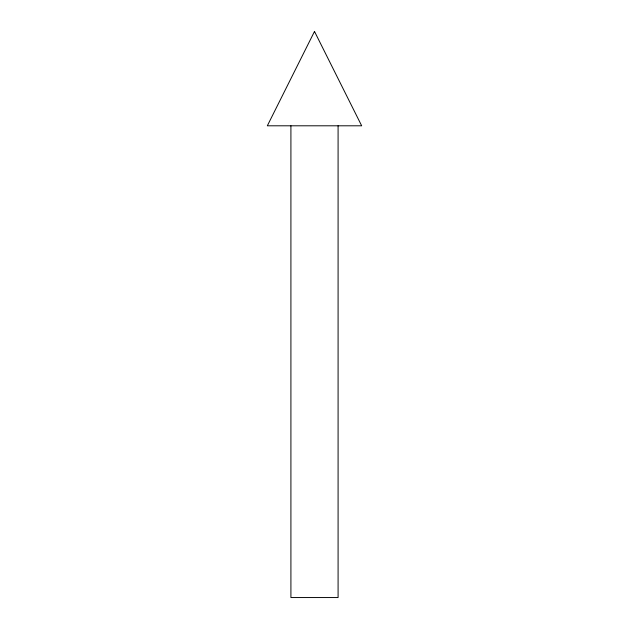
<?xml version="1.0" encoding="UTF-8"?>
<svg xmlns="http://www.w3.org/2000/svg" width="629" height="629" viewBox="0 0 629 629"><rect width="100%" height="100%" fill="white"/><g stroke="black" fill="none" stroke-linecap="round" stroke-linejoin="round"><path stroke-width="0.94" d="M338.087 125.8L338.087 597.55L290.913 597.55L290.913 125.8M314.5 31.45L267.325 125.8L361.675 125.8L314.5 31.45"/></g></svg>
